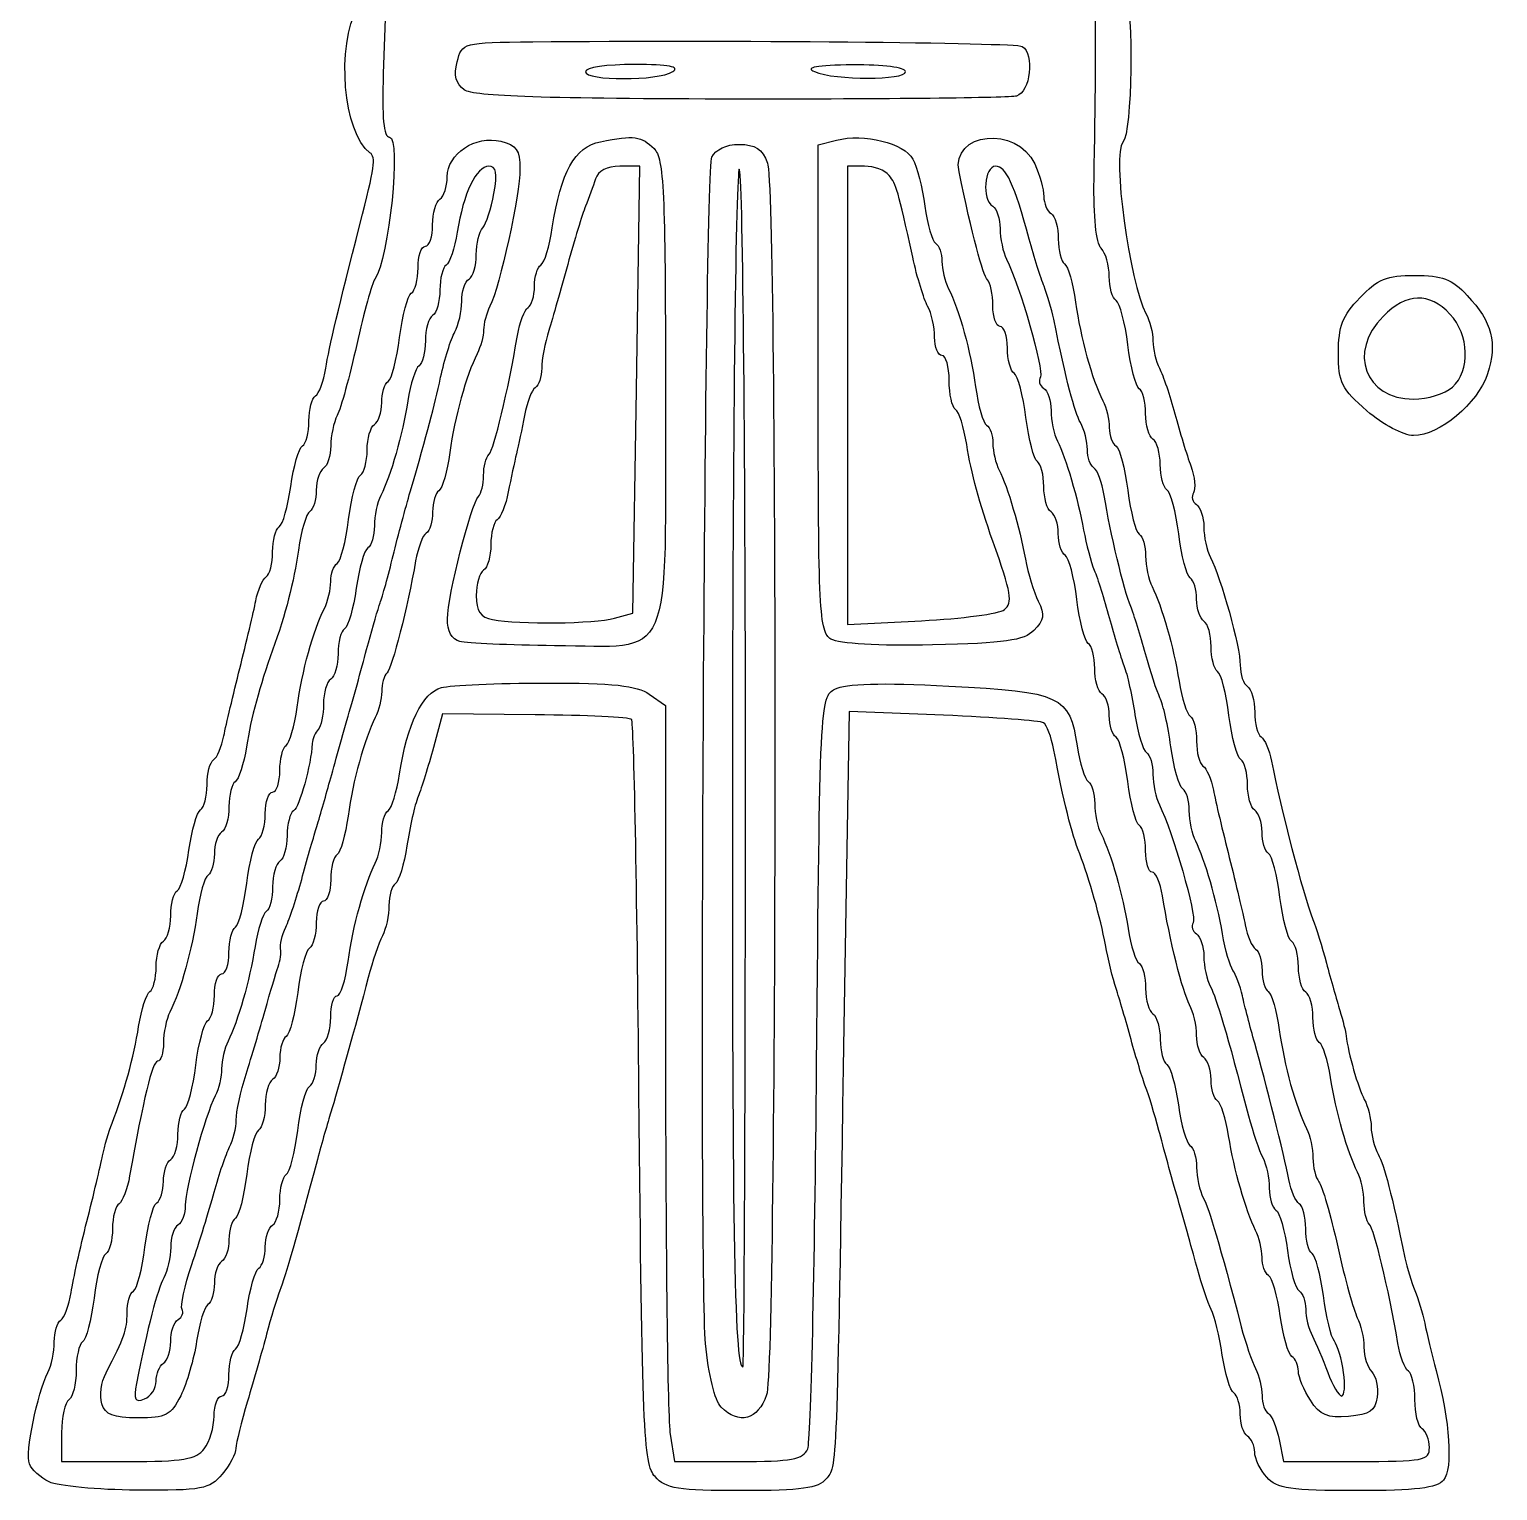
# Model space of a CAD drawing. Extents: x 177 to 584, y 158 to 1022.
# Drawn here: x 360.44 to 388.37, y 794.37 to 822.16 of the extents above; entities that cross this region are included whole.
import ezdxf

# ---------------------------------------------------------------- set-up
doc = ezdxf.new("R2010")
doc.units = 0
doc.layers.add('Top', color=7, linetype='CONTINUOUS')

msp = doc.modelspace()

# ---------------------------------------------------------------- linework, layer by layer
at = {"layer": 'Top', "color": 7}
for points in [[(368.596639, 822.606701), (367.212849, 822.531601), (367.172849, 821.320781)], [(375.445939, 815.340041), (375.445939, 819.966251), (375.792799, 820.053251)], [(371.571299, 810.96215), (371.917249, 811.05825), (371.986449, 815.307421), (372.055649, 819.556581), (371.670759, 819.556481)], [(376.328459, 819.556381), (375.999459, 819.556381), (375.999459, 815.199071), (375.999459, 810.84175), (377.40893, 810.91365)], [(372.232409, 809.51604), (372.539959, 809.30062), (372.541959, 802.63164)], [(370.062189, 809.12555), (368.299839, 809.14245), (368.126119, 808.50288)], [(377.82541, 809.11695), (376.033249, 809.19075), (375.934949, 803.19939)], [(361.054929, 795.47017), (361.054929, 794.92482), (362.319689, 794.92482)], [(372.629259, 795.44373), (372.715059, 794.92481), (373.927569, 794.92481)], [(384.21224, 795.34286), (384.29584, 794.92484), (385.6831, 794.92484)], [(363.768279, 795.16699), (363.767779, 795.16694)], [(360.820039, 794.53655), (360.820339, 794.53654)]]:
    msp.add_lwpolyline(points, dxfattribs=at)
for points in [[(372.678339, 821.355321)], [(377.1065, 821.355321)], [(368.713919, 821.007361)], [(387.5087, 815.357291)], [(385.88208, 814.904841)], [(378.98628, 811.12487)], [(371.571319, 810.9621)], [(368.630719, 810.51866)], [(375.688119, 810.56519)], [(374.062159, 808.14821)], [(385.43712, 796.61992)], [(362.853359, 796.45359)], [(361.818299, 796.02315)], [(373.599659, 795.9605)], [(384.80716, 796.089)]]:
    msp.add_lwpolyline(points, close=True, dxfattribs=at)
for points in [[(381.28743, 822.833771), (381.45316, 822.573141), (381.41515, 820.184561), (381.24253, 820.011941)], [(366.919929, 819.813271), (366.411199, 820.182451), (366.272209, 821.851221), (366.689609, 822.578501)], [(380.69235, 819.303651), (380.71965, 820.764701), (380.72945, 822.046891), (380.71565, 822.358641)], [(368.578369, 821.541361), (368.669969, 821.906321), (368.679849, 821.908931), (370.017159, 821.922671)], [(370.017159, 821.922671), (373.693719, 821.960471), (379.20779, 821.909371), (379.32573, 821.836471)], [(379.32573, 821.836471), (379.5633, 821.689641), (379.47965, 820.964531), (379.21679, 820.892171)], [(367.172849, 821.320781), (367.145449, 820.490731), (367.181849, 820.109951), (367.288929, 820.109951)], [(368.713919, 821.007321), (368.552239, 821.125541), (368.512899, 821.280521), (368.578369, 821.541361)], [(371.951849, 821.491581), (371.419979, 821.492581), (371.017779, 821.434081), (371.017779, 821.355321)], [(371.017779, 821.355321), (371.017779, 821.178011), (372.403979, 821.178011), (372.678339, 821.355321)], [(372.678339, 821.355321), (372.823709, 821.449221), (372.606039, 821.490101), (371.951849, 821.491581)], [(376.103239, 821.483971), (375.414279, 821.476971), (375.186689, 821.436971), (375.376749, 821.355321)], [(375.376749, 821.355321), (375.765689, 821.188191), (377.1065, 821.188191), (377.1065, 821.355321)], [(377.1065, 821.355321), (377.1065, 821.435721), (376.686309, 821.489631), (376.103239, 821.483971)], [(373.958159, 820.833171), (370.276899, 820.839171), (368.881079, 820.885171), (368.713919, 821.007361)], [(379.21679, 820.892171), (379.0836, 820.855471), (376.717219, 820.828971), (373.958159, 820.833171)], [(378.12354, 819.448671), (377.96507, 820.207541), (379.22379, 820.341571), (379.56274, 819.601911)], [(367.288929, 820.109951), (367.521449, 820.109951), (367.283929, 817.800441), (367.011929, 817.411541)], [(368.388589, 819.353791), (368.388589, 819.794061), (368.930009, 820.152941), (369.411789, 820.032021)], [(369.411789, 820.032021), (369.704239, 819.958621), (369.772609, 819.859351), (369.773549, 819.506791)], [(370.388369, 818.383751), (370.548939, 819.454541), (370.811489, 819.923351), (371.305969, 820.022241)], [(371.305969, 820.022241), (371.947349, 820.150521), (372.081559, 820.133381), (372.322499, 819.892451)], [(373.422159, 819.729361), (373.493459, 819.878141), (373.693919, 819.971521), (373.941989, 819.971521)], [(373.941989, 819.971521), (374.248069, 819.971521), (374.378399, 819.885621), (374.480699, 819.616561)], [(375.792799, 820.053251), (376.314509, 820.184201), (377.08479, 819.993851), (377.24508, 819.694341)], [(381.24253, 820.011941), (381.03143, 819.800831), (381.36232, 817.332391), (381.67897, 816.756081)], [(366.729379, 818.449341), (367.011779, 819.546911), (367.037109, 819.728221), (366.919929, 819.813271)], [(372.322499, 819.892451), (372.510959, 819.703991), (372.539949, 819.095121), (372.539949, 815.325911)], [(373.302629, 797.17132), (373.172059, 798.60408), (373.282429, 819.437871), (373.422159, 819.729361)], [(377.24508, 819.694341), (377.32318, 819.548461), (377.42601, 819.144681), (377.47365, 818.797041)], [(369.178129, 819.556381), (368.943439, 819.556381), (368.696739, 819.040561), (368.578859, 818.303391)], [(369.277529, 819.037461), (369.347629, 819.431691), (369.323729, 819.556381), (369.178129, 819.556381)], [(369.773549, 819.506791), (369.774549, 819.024341), (369.390669, 817.269801), (369.201559, 816.894451)], [(371.670759, 819.556481), (371.425999, 819.556411), (371.257699, 819.468181), (371.208479, 819.314211)], [(373.944409, 819.499961), (373.879709, 819.459961), (373.821069, 814.676971), (373.814189, 808.87114)], [(374.062139, 808.14821), (374.062139, 814.431691), (374.009139, 819.539971), (373.944409, 819.499961)], [(374.480699, 819.616561), (374.678419, 819.096521), (374.662249, 796.76029), (374.463699, 796.19084)], [(376.794219, 819.383411), (376.719019, 819.478511), (376.509419, 819.556381), (376.328459, 819.556381)], [(377.24219, 817.826631), (376.959039, 819.113391), (376.931199, 819.210151), (376.794219, 819.383411)], [(378.66543, 817.397801), (378.57603, 817.487201), (378.37148, 818.261421), (378.12354, 819.448671)], [(378.81946, 819.556381), (378.59951, 819.556381), (378.55608, 818.925681), (378.76706, 818.795291)], [(379.45868, 818.172581), (379.17089, 819.225491), (379.01804, 819.556381), (378.81946, 819.556381)], [(379.56274, 819.601911), (379.65784, 819.394311), (379.73571, 819.115991), (379.73571, 818.983441)], [(368.250209, 818.933671), (368.326309, 818.980671), (368.388589, 819.169761), (368.388589, 819.353791)], [(371.208479, 819.314211), (371.165879, 819.181021), (371.080689, 818.947501), (371.019089, 818.795281)], [(380.82622, 817.995961), (380.73232, 818.089861), (380.67933, 818.607261), (380.69235, 819.303651)], [(368.111829, 818.441181), (368.111829, 818.665011), (368.174129, 818.886631), (368.250209, 818.933671)], [(369.063689, 818.387071), (369.130589, 818.459371), (369.226799, 818.752051), (369.277529, 819.037461)], [(379.73571, 818.983441), (379.73571, 818.850891), (379.79801, 818.703951), (379.87409, 818.656911)], [(371.019089, 818.795281), (370.957489, 818.643071), (370.805439, 818.144901), (370.681179, 817.688241)], [(377.47365, 818.797041), (377.52135, 818.449411), (377.61386, 818.131871), (377.67934, 818.091401)], [(378.76706, 818.795291), (378.84316, 818.748291), (378.90544, 818.556921), (378.90544, 818.370111)], [(379.87409, 818.656911), (379.95019, 818.609911), (380.01247, 818.391931), (380.01247, 818.172581)], [(366.078759, 815.715061), (366.143759, 816.115281), (366.326999, 816.885451), (366.729379, 818.449341)], [(367.973449, 818.034201), (368.049549, 818.034201), (368.111829, 818.217341), (368.111829, 818.441181)], [(368.578859, 818.303391), (368.530259, 817.999751), (368.436489, 817.717881), (368.370379, 817.677021)], [(368.942089, 817.876311), (368.942089, 818.084931), (368.996789, 818.314771), (369.063689, 818.387071)], [(370.171529, 817.678391), (370.238829, 817.719991), (370.336429, 818.037411), (370.388369, 818.383751)], [(378.90544, 818.370111), (378.90544, 818.183301), (378.96054, 817.922321), (379.02788, 817.790161)], [(367.835069, 817.627231), (367.835069, 817.851071), (367.897369, 818.034201), (367.973449, 818.034201)], [(377.67934, 818.091401), (377.74484, 818.050901), (377.79839, 817.896111), (377.79839, 817.747351)], [(379.74106, 817.273111), (379.67936, 817.425331), (379.55229, 817.830091), (379.45868, 818.172581)], [(380.01247, 818.172581), (380.01247, 817.953241), (380.06607, 817.740671), (380.13153, 817.700201)], [(380.98164, 817.461251), (380.98164, 817.669861), (380.91174, 817.910481), (380.82622, 817.995961)], [(368.803709, 817.411491), (368.879809, 817.458491), (368.942089, 817.667701), (368.942089, 817.876311)], [(370.681179, 817.688241), (370.556919, 817.231591), (370.395009, 816.666731), (370.321389, 816.433001)], [(377.52723, 816.894451), (377.45423, 817.026611), (377.32593, 817.446091), (377.24219, 817.826631)], [(377.79839, 817.747351), (377.79839, 817.598591), (377.85299, 817.368751), (377.91979, 817.236591)], [(379.02788, 817.790161), (379.27967, 817.295991), (379.74589, 815.671781), (379.67082, 815.550301)], [(380.13153, 817.700201), (380.19703, 817.659701), (380.29095, 817.332061), (380.3403, 816.972031)], [(367.011929, 817.411541), (366.958629, 817.335441), (366.803769, 816.775001), (366.667839, 816.166131)], [(367.706379, 817.140721), (367.777179, 817.184521), (367.835069, 817.403401), (367.835069, 817.627231)], [(368.370379, 817.677021), (368.304279, 817.636121), (368.250169, 817.423271), (368.250169, 817.203921)], [(368.665329, 816.986311), (368.665329, 817.173121), (368.727629, 817.364461), (368.803709, 817.411491)], [(370.049109, 817.273111), (370.049109, 817.454401), (370.104209, 817.636781), (370.171529, 817.678391)], [(381.11034, 817.002411), (381.03954, 817.046111), (380.98164, 817.252631), (380.98164, 817.461251)], [(385.74653, 817.056471), (386.08537, 817.410141), (386.25943, 817.480691), (386.79309, 817.480691)], [(386.79309, 817.480691), (387.31277, 817.480691), (387.50024, 817.409091), (387.7895, 817.100151)], [(367.482639, 816.300451), (367.534939, 816.718851), (367.635599, 817.096971), (367.706379, 817.140721)], [(368.250169, 817.203921), (368.250169, 816.984581), (368.187869, 816.766631), (368.111789, 816.719601)], [(369.926019, 816.867421), (369.993719, 816.909321), (370.049109, 817.091831), (370.049109, 817.273111)], [(377.91979, 817.236591), (378.12969, 816.821101), (378.34615, 816.039131), (378.43923, 815.360071)], [(378.76705, 816.904101), (378.76705, 817.119741), (378.72135, 817.341911), (378.66543, 817.397801)], [(379.92458, 816.650411), (379.88538, 816.840681), (379.80276, 817.120901), (379.74106, 817.273111)], [(387.46088, 816.745281), (387.06614, 817.165461), (386.63903, 817.150501), (386.18927, 816.700781)], [(368.532549, 816.406361), (368.605549, 816.538521), (368.665329, 816.799501), (368.665329, 816.986311)], [(369.201559, 816.894451), (369.134959, 816.762291), (369.080489, 816.559061), (369.080489, 816.442841)], [(369.725919, 816.340331), (369.768319, 816.588391), (369.858319, 816.825581), (369.926019, 816.867421)], [(377.66001, 816.306331), (377.66001, 816.497641), (377.60021, 816.762291), (377.52723, 816.894451)], [(378.90543, 816.512031), (378.82933, 816.512031), (378.76705, 816.688461), (378.76705, 816.904101)], [(380.3403, 816.972031), (380.4334, 816.292981), (380.64983, 815.511001), (380.85974, 815.095511)], [(381.33408, 816.162141), (381.28178, 816.580541), (381.18112, 816.958661), (381.11034, 817.002411)], [(385.3401, 816.002791), (385.3401, 816.510641), (385.4186, 816.714201), (385.74653, 817.056471)], [(387.7895, 817.100151), (388.26421, 816.593131), (388.36809, 816.191941), (388.17566, 815.608871)], [(368.111789, 816.719601), (368.035689, 816.672601), (367.973409, 816.454611), (367.973409, 816.235271)], [(380.4332, 814.680371), (380.31647, 814.891601), (380.17131, 815.453881), (379.92458, 816.650411)], [(381.67897, 816.756081), (381.75157, 816.623921), (381.811, 816.389561), (381.811, 816.235281)], [(386.18927, 816.700781), (385.51344, 816.024951), (385.84405, 815.128281), (386.76906, 815.128281)], [(387.50868, 815.357251), (387.85343, 815.669251), (387.82989, 816.352471), (387.46088, 816.745281)], [(367.265379, 815.464181), (367.332579, 815.505681), (367.430359, 815.882041), (367.482639, 816.300451)], [(368.264519, 815.543371), (368.338919, 815.885861), (368.459509, 816.274211), (368.532549, 816.406361)], [(369.080489, 816.442841), (369.080489, 816.326611), (369.025889, 816.123381), (368.959099, 815.991221)], [(369.184239, 814.078421), (369.280339, 814.174121), (369.544119, 815.275571), (369.725919, 816.340331)], [(370.321389, 816.433001), (370.247789, 816.199271), (370.187519, 815.876021), (370.187519, 815.714671)], [(377.79839, 815.958511), (377.72229, 815.958511), (377.66001, 816.115031), (377.66001, 816.306331)], [(379.04381, 816.105051), (379.04381, 816.328891), (378.98151, 816.512031), (378.90543, 816.512031)], [(366.667839, 816.166131), (366.531899, 815.557251), (366.365399, 814.950961), (366.297829, 814.818801)], [(367.973409, 816.235271), (367.973409, 816.015921), (367.919309, 815.803031), (367.853209, 815.762171)], [(379.17251, 815.618541), (379.10171, 815.662241), (379.04381, 815.881221), (379.04381, 816.105051)], [(381.55133, 815.325871), (381.48413, 815.367371), (381.38636, 815.743731), (381.33408, 816.162141)], [(381.811, 816.235281), (381.811, 816.080991), (381.8672, 815.846631), (381.93589, 815.714471)], [(367.853209, 815.762171), (367.787109, 815.721271), (367.691239, 815.421851), (367.640189, 815.096701)], [(368.959099, 815.991221), (368.749189, 815.575731), (368.532739, 814.793761), (368.439659, 814.114701)], [(377.93677, 815.482341), (377.93677, 815.744231), (377.87447, 815.958511), (377.79839, 815.958511)], [(385.88208, 814.904841), (385.39979, 815.321751), (385.3401, 815.442671), (385.3401, 816.002791)], [(365.882439, 815.187971), (365.950139, 815.229771), (366.038479, 815.467001), (366.078759, 815.715061)], [(367.143179, 815.059041), (367.143179, 815.240331), (367.198179, 815.422641), (367.265379, 815.464181)], [(367.683989, 813.36388), (368.026669, 814.541021), (368.135849, 814.950901), (368.264519, 815.543371)], [(370.187519, 815.714671), (370.187519, 815.553321), (370.132419, 815.387261), (370.065099, 815.345651)], [(378.05698, 814.931891), (377.99088, 814.972791), (377.93677, 815.220451), (377.93677, 815.482341)], [(379.39625, 814.778271), (379.34395, 815.196671), (379.24329, 815.574801), (379.17251, 815.618541)], [(379.67082, 815.550301), (379.62792, 815.480901), (379.65612, 815.385001), (379.73352, 815.337191)], [(381.93589, 815.714471), (382.00459, 815.582321), (382.13635, 815.193971), (382.2287, 814.851481)], [(388.17566, 815.608871), (387.9889, 815.042961), (387.26088, 814.436341), (386.76848, 814.436341)], [(365.759349, 814.713091), (365.759349, 814.932431), (365.814749, 815.146131), (365.882439, 815.187971)], [(370.065099, 815.345651), (369.997799, 815.304051), (369.904969, 815.066841), (369.858899, 814.818561)], [(372.539949, 815.325911), (372.539949, 810.00488), (372.717399, 810.41578), (370.429659, 810.43936)], [(375.688099, 810.56524), (375.465259, 810.70197), (375.445939, 811.08298), (375.445939, 815.340041)], [(378.43923, 815.360071), (378.48853, 815.000051), (378.58252, 814.672371), (378.648, 814.631901)], [(379.73352, 815.337191), (379.81082, 815.289391), (379.87415, 815.097431), (379.87415, 814.910611)], [(381.67354, 814.851541), (381.67354, 815.070881), (381.61854, 815.284331), (381.55133, 815.325871)], [(386.76906, 815.128281), (387.03668, 815.128281), (387.36952, 815.231331), (387.5087, 815.357291)], [(367.004799, 814.643901), (367.080899, 814.690901), (367.143179, 814.877751), (367.143179, 815.059041)], [(367.640189, 815.096701), (367.538889, 814.451461), (367.316949, 813.674251), (367.126149, 813.29657)], [(378.27, 814.266421), (378.2189, 814.591571), (378.12309, 814.891031), (378.05698, 814.931891)], [(379.87415, 814.910611), (379.87415, 814.723801), (379.92875, 814.462821), (379.99555, 814.330671)], [(380.85974, 815.095511), (380.92654, 814.963351), (380.98113, 814.733511), (380.98113, 814.584751)], [(386.76848, 814.436341), (386.57604, 814.436341), (386.1849, 814.643081), (385.88208, 814.904841)], [(365.633929, 814.236771), (365.702929, 814.279371), (365.759349, 814.493741), (365.759349, 814.713091)], [(366.297829, 814.818801), (366.230229, 814.686641), (366.174989, 814.425671), (366.174989, 814.238851)], [(366.866419, 814.159571), (366.866419, 814.378911), (366.928719, 814.596861), (367.004799, 814.643901)], [(369.858899, 814.818561), (369.812799, 814.570271), (369.744299, 814.242591), (369.706629, 814.090371)], [(378.648, 814.631901), (378.7135, 814.591401), (378.76705, 814.436611), (378.76705, 814.287851)], [(379.61351, 813.942001), (379.54631, 813.983501), (379.44853, 814.359861), (379.39625, 814.778271)], [(380.56599, 814.169611), (380.56599, 814.318371), (380.50619, 814.548211), (380.4332, 814.680371)], [(381.81192, 814.367211), (381.73582, 814.414211), (381.67354, 814.632191), (381.67354, 814.851541)], [(382.2287, 814.851481), (382.3211, 814.508991), (382.45766, 814.061281), (382.53228, 813.856581)], [(380.98113, 814.584751), (380.98113, 814.435991), (381.03903, 814.278491), (381.10983, 814.234741)], [(381.9503, 813.882881), (381.9503, 814.102221), (381.888, 814.320171), (381.81192, 814.367211)], [(365.413399, 813.46767), (365.465699, 813.848041), (365.564949, 814.194141), (365.633929, 814.236771)], [(366.174989, 814.238851), (366.174989, 814.052041), (366.112689, 813.860711), (366.036609, 813.813671)], [(366.737719, 813.681221), (366.808519, 813.724921), (366.866419, 813.940231), (366.866419, 814.159571)], [(368.439659, 814.114701), (368.390259, 813.754681), (368.296369, 813.427), (368.230889, 813.38653)], [(369.080449, 813.675241), (369.080449, 813.840141), (369.127149, 814.021571), (369.184239, 814.078421)], [(369.706629, 814.090371), (369.668929, 813.938151), (369.598889, 813.610471), (369.550919, 813.36218)], [(378.76553, 812.42982), (378.51246, 813.14081), (378.35522, 813.723591), (378.27, 814.266421)], [(378.76705, 814.287851), (378.76705, 814.139091), (378.82165, 813.909251), (378.88845, 813.777101)], [(379.99555, 814.330671), (380.15578, 814.013491), (380.38338, 813.23964), (380.49356, 812.63739)], [(380.68908, 813.823071), (380.62138, 813.864871), (380.56599, 814.020851), (380.56599, 814.169611)], [(381.10983, 814.234741), (381.18063, 814.191041), (381.28129, 813.812871), (381.33357, 813.39447)], [(366.036609, 813.813671), (365.960509, 813.766671), (365.898229, 813.579821), (365.898229, 813.39853)], [(378.88845, 813.777101), (379.04868, 813.45992), (379.27628, 812.68607), (379.38646, 812.08382)], [(379.73571, 813.46767), (379.73571, 813.687011), (379.68071, 813.900461), (379.61351, 813.942001)], [(380.88512, 813.29598), (380.84502, 813.544041), (380.75678, 813.781231), (380.68908, 813.823071)], [(382.079, 813.40453), (382.0082, 813.44823), (381.9503, 813.663541), (381.9503, 813.882881)], [(382.53228, 813.856581), (382.60688, 813.651871), (382.62978, 813.42266), (382.58318, 813.34721)], [(366.513979, 812.84095), (366.566279, 813.25936), (366.666939, 813.637481), (366.737719, 813.681221)], [(368.983949, 813.2789), (369.037049, 813.332), (369.080449, 813.51034), (369.080449, 813.675241)], [(365.192859, 812.69857), (365.261859, 812.74117), (365.361079, 813.08729), (365.413399, 813.46767)], [(365.898229, 813.39853), (365.898229, 813.21724), (365.843129, 813.03487), (365.775809, 812.99326)], [(367.126149, 813.29657), (367.059349, 813.16441), (367.004759, 812.90344), (367.004759, 812.71662)], [(367.361939, 812.15306), (367.455939, 812.53361), (367.600899, 813.07848), (367.683989, 813.36388)], [(368.230889, 813.38653), (368.165389, 813.34603), (368.111829, 813.16463), (368.111829, 812.98334)], [(368.392199, 810.95238), (368.396199, 811.38409), (368.842379, 813.13733), (368.983949, 813.2789)], [(369.550919, 813.36218), (369.502919, 813.1139), (369.408619, 812.8767), (369.341289, 812.83509)], [(379.87409, 812.98334), (379.79799, 813.03034), (379.73571, 813.24833), (379.73571, 813.46767)], [(381.38857, 811.1844), (381.26192, 811.49043), (380.99834, 812.59592), (380.88512, 813.29598)], [(381.33357, 813.39447), (381.38587, 812.97606), (381.48361, 812.59975), (381.55082, 812.5582)], [(382.30274, 812.56426), (382.25044, 812.98267), (382.14978, 813.36079), (382.079, 813.40453)], [(382.58318, 813.34721), (382.53658, 813.27181), (382.56168, 813.17093), (382.63908, 813.12312)], [(365.775809, 812.99326), (365.708509, 812.95166), (365.611089, 812.62105), (365.559379, 812.2586)], [(368.111829, 812.98334), (368.111829, 812.80205), (368.056429, 812.61949), (367.988739, 812.57765)], [(380.01247, 812.5682), (380.01247, 812.74949), (379.95017, 812.9363), (379.87409, 812.98334)], [(382.63908, 813.12312), (382.71648, 813.07532), (382.77972, 812.88336), (382.77972, 812.69655)], [(365.067449, 812.22225), (365.067449, 812.44159), (365.123849, 812.65594), (365.192859, 812.69857)], [(366.296719, 812.00469), (366.363919, 812.04619), (366.461699, 812.42254), (366.513979, 812.84095)], [(367.004759, 812.71662), (367.004759, 812.52981), (366.948359, 812.34208), (366.879339, 812.29945)], [(369.341289, 812.83509), (369.273989, 812.79349), (369.218859, 812.57996), (369.218859, 812.36062)], [(382.77972, 812.69655), (382.77972, 812.50973), (382.83622, 812.24876), (382.90533, 812.1166)], [(367.988739, 812.57765), (367.921039, 812.53585), (367.830859, 812.29862), (367.788339, 812.05056)], [(378.98628, 811.12488), (379.15078, 811.26141), (379.12302, 811.4255), (378.76553, 812.42982)], [(380.14117, 812.15905), (380.07037, 812.20275), (380.01247, 812.38691), (380.01247, 812.5682)], [(380.49356, 812.63739), (380.54226, 812.37101), (380.63372, 812.02852), (380.69672, 811.8763)], [(381.55082, 812.5582), (381.61802, 812.5167), (381.67303, 812.32983), (381.67303, 812.14302)], [(382.51999, 811.728), (382.45279, 811.7695), (382.35501, 812.14586), (382.30274, 812.56426)], [(364.945019, 811.74778), (365.012319, 811.78938), (365.067449, 812.00291), (365.067449, 812.22225)], [(365.559379, 812.2586), (365.472279, 811.64819), (365.314149, 811.03536), (365.067949, 810.35417)], [(366.879339, 812.29945), (366.810339, 812.25685), (366.711119, 811.91073), (366.658809, 811.53035)], [(367.114189, 811.25359), (367.156389, 811.36776), (367.267899, 811.77252), (367.361939, 812.15306)], [(369.218859, 812.36062), (369.218859, 812.14128), (369.156559, 811.92333), (369.080479, 811.87629)], [(380.36491, 811.31877), (380.31261, 811.73718), (380.21195, 812.1153), (380.14117, 812.15905)], [(381.67303, 812.14302), (381.67303, 811.9562), (381.72763, 811.69523), (381.79442, 811.56307)], [(382.90533, 812.1166), (383.10967, 811.7257), (383.47162, 810.41738), (383.47162, 810.06965)], [(366.174519, 811.65869), (366.174519, 811.80745), (366.229519, 811.96314), (366.296719, 812.00469)], [(367.788339, 812.05056), (367.637019, 811.16775), (367.344849, 810.02534), (367.244799, 809.92529)], [(369.080479, 811.87629), (369.004379, 811.82929), (368.942099, 811.61196), (368.942099, 811.39342)], [(379.38646, 812.08382), (379.43516, 811.81744), (379.54522, 811.45754), (379.63096, 811.28405)], [(380.69672, 811.8763), (380.75972, 811.72408), (380.88712, 811.31932), (380.97983, 810.97683)], [(364.747219, 811.28988), (364.788719, 811.50011), (364.877689, 811.70617), (364.945019, 811.74778)], [(366.053119, 811.14793), (366.119919, 811.28009), (366.174519, 811.50993), (366.174519, 811.65869)], [(381.79442, 811.56307), (381.98523, 811.18539), (382.20717, 810.40818), (382.30847, 809.76294)], [(382.6422, 811.32285), (382.6422, 811.50414), (382.5872, 811.68646), (382.51999, 811.728)], [(364.444739, 810.00817), (364.569639, 810.50288), (364.705759, 811.07965), (364.747219, 811.28988)], [(366.658809, 811.53035), (366.606509, 811.14998), (366.507249, 810.80388), (366.438269, 810.76125)], [(368.942099, 811.39342), (368.942099, 811.09138), (369.016799, 810.98169), (369.253459, 810.9361)], [(379.63096, 811.28405), (379.75733, 811.02834), (379.74179, 810.92354), (379.54886, 810.73053)], [(380.58216, 810.48251), (380.51496, 810.52401), (380.41719, 810.90037), (380.36491, 811.31877)], [(382.78058, 810.90771), (382.70448, 810.95471), (382.6422, 811.14156), (382.6422, 811.32285)], [(365.533679, 809.27141), (365.626779, 809.95046), (365.843219, 810.73244), (366.053119, 811.14793)], [(366.890979, 810.4925), (366.971479, 810.79694), (367.071959, 811.13943), (367.114189, 811.25359)], [(377.40893, 810.91365), (378.18414, 810.95325), (378.89395, 811.04825), (378.98628, 811.12487)], [(381.67074, 810.28493), (381.57854, 810.62742), (381.45156, 811.03218), (381.38857, 811.1844)], [(366.438269, 810.76125), (366.369269, 810.71865), (366.312859, 810.50428), (366.312859, 810.28493)], [(368.630729, 810.5187), (368.474839, 810.5594), (368.389859, 810.71394), (368.392199, 810.95238)], [(369.253459, 810.9361), (369.748659, 810.8407), (371.192669, 810.8569), (371.571319, 810.9621)], [(379.54886, 810.73053), (379.35455, 810.53616), (379.00055, 810.48549), (377.62057, 810.45453)], [(380.97983, 810.97683), (381.07253, 810.63434), (381.19915, 810.22213), (381.26118, 810.0608)], [(382.91896, 810.42338), (382.91896, 810.64273), (382.85666, 810.86067), (382.78058, 810.90771)], [(366.527009, 809.17789), (366.646659, 809.59649), (366.810449, 810.18807), (366.890979, 810.4925)], [(370.429659, 810.43936), (369.573429, 810.44836), (368.763909, 810.48386), (368.630719, 810.51866)], [(377.62057, 810.45453), (376.590669, 810.43143), (375.835669, 810.47463), (375.688119, 810.56519)], [(380.70437, 810.00817), (380.70437, 810.22752), (380.64937, 810.44097), (380.58216, 810.48251)], [(383.04117, 809.94905), (382.97397, 809.99055), (382.91896, 810.20404), (382.91896, 810.42338)], [(365.067949, 810.35417), (364.820619, 809.66989), (364.656719, 809.06428), (364.570889, 808.51757)], [(366.312859, 810.28493), (366.312859, 810.06559), (366.250559, 809.84764), (366.174479, 809.8006)], [(381.94629, 809.44913), (381.88699, 809.56633), (381.76295, 809.94244), (381.67074, 810.28493)], [(364.142259, 808.72647), (364.183759, 808.9367), (364.319839, 809.51347), (364.444739, 810.00817)], [(367.244799, 809.92529), (367.188899, 809.86939), (367.143179, 809.70866), (367.143179, 809.56809)], [(380.84275, 809.52384), (380.76665, 809.57084), (380.70437, 809.78883), (380.70437, 810.00817)], [(381.26118, 810.0608), (381.32318, 809.89947), (381.41732, 809.47838), (381.4703, 809.12504)], [(383.25842, 809.11278), (383.20612, 809.53119), (383.10838, 809.90751), (383.04117, 809.94905)], [(383.47162, 810.06965), (383.47162, 809.89261), (383.53392, 809.70927), (383.61, 809.66223)], [(366.174479, 809.8006), (366.098379, 809.7536), (366.036099, 809.54232), (366.036099, 809.33117)], [(367.482399, 808.00526), (367.622599, 808.94018), (367.917319, 809.5458), (368.279289, 809.64276)], [(368.279289, 809.64276), (368.453559, 809.68946), (369.345099, 809.72846), (370.260499, 809.72956)], [(370.260499, 809.72956), (371.545239, 809.73056), (371.995009, 809.68236), (372.232409, 809.51604)], [(375.415139, 802.43519), (375.476139, 809.37613), (375.480339, 809.46311), (375.764419, 809.61513)], [(375.764419, 809.61513), (375.961819, 809.72078), (376.640019, 809.73851), (377.92811, 809.67173)], [(377.92811, 809.67173), (380.06703, 809.56079), (380.22649, 809.48669), (380.36881, 808.53762)], [(382.30847, 809.76294), (382.35947, 809.43779), (382.45537, 809.13833), (382.52149, 809.09747)], [(383.61, 809.66223), (383.6861, 809.61523), (383.74838, 809.39725), (383.74838, 809.1779)], [(366.036099, 809.33117), (366.036099, 809.12002), (365.990199, 808.90135), (365.934079, 808.84524)], [(367.143179, 809.56809), (367.143179, 809.42753), (367.088579, 809.20439), (367.021779, 809.07223)], [(380.98113, 809.1087), (380.98113, 809.28999), (380.91883, 809.47681), (380.84275, 809.52384)], [(382.15334, 808.51522), (382.09884, 808.91167), (382.00564, 809.33193), (381.94629, 809.44913)], [(365.324909, 808.54324), (365.390409, 808.58374), (365.484339, 808.91138), (365.533679, 809.27141)], [(366.156739, 807.86329), (366.240739, 808.16772), (366.407359, 808.7593), (366.527009, 809.17789)], [(367.021779, 809.07223), (366.811879, 808.65674), (366.595419, 807.87477), (366.502339, 807.19571)], [(371.898069, 809.03525), (371.857669, 809.07565), (371.031489, 809.11625), (370.062189, 809.12555)], [(372.036309, 801.93256), (372.000709, 805.79864), (371.938509, 808.99485), (371.898069, 809.03525)], [(379.72971, 808.97383), (379.66801, 809.01193), (378.81111, 809.07635), (377.82541, 809.11695)], [(381.10983, 808.69955), (381.03903, 808.74335), (380.98113, 808.92742), (380.98113, 809.1087)], [(381.4703, 809.12504), (381.5233, 808.77169), (381.62173, 808.44855), (381.68906, 808.40694)], [(382.52149, 809.09747), (382.58759, 809.05657), (382.64169, 808.84372), (382.64169, 808.62437)], [(383.48216, 808.27251), (383.41136, 808.31621), (383.3107, 808.69438), (383.25842, 809.11278)], [(383.74838, 809.1779), (383.74838, 808.95856), (383.80348, 808.74505), (383.8708, 808.70344)], [(365.934079, 808.84524), (365.877979, 808.78914), (365.828169, 808.66978), (365.823409, 808.58001)], [(373.814189, 808.87114), (373.803089, 799.46642), (373.847889, 796.72371), (374.012659, 796.72371)], [(379.928, 808.4531), (379.8806, 808.70139), (379.79138, 808.93572), (379.72971, 808.97383)], [(363.944449, 808.26856), (364.011749, 808.31016), (364.100799, 808.51623), (364.142259, 808.72647)], [(364.570889, 808.51757), (364.519889, 808.19242), (364.423979, 807.89296), (364.357869, 807.8521)], [(365.205859, 808.06269), (365.205859, 808.28652), (365.259459, 808.50277), (365.324909, 808.54324)], [(365.823409, 808.58001), (365.801809, 808.17289), (365.577829, 807.36863), (365.466889, 807.30007)], [(368.126119, 808.50288), (368.030619, 808.15111), (367.899829, 807.7313), (367.835569, 807.56997)], [(380.36881, 808.53762), (380.41901, 808.20296), (380.51514, 807.8951), (380.58247, 807.85349)], [(381.33357, 807.85928), (381.28127, 808.27768), (381.18061, 808.6558), (381.10983, 808.69955)], [(382.37789, 807.71689), (382.30889, 807.75949), (382.20787, 808.11877), (382.15334, 808.51522)], [(382.64169, 808.62437), (382.64169, 808.40503), (382.69679, 808.19152), (382.76411, 808.14991)], [(383.8708, 808.70344), (383.9381, 808.66184), (384.02646, 808.45576), (384.06707, 808.24553)], [(363.822029, 807.7941), (363.822029, 808.01344), (363.877129, 808.22695), (363.944449, 808.26856)], [(380.41885, 806.4795), (380.2619, 806.88008), (380.11718, 807.46196), (379.928, 808.4531)], [(381.68906, 808.40694), (381.75636, 808.36534), (381.81147, 808.17843), (381.81147, 807.99162)], [(383.61086, 807.79417), (383.61086, 808.01351), (383.55296, 808.22876), (383.48216, 808.27251)], [(384.06707, 808.24553), (384.24472, 807.32591), (384.65938, 805.74193), (384.85542, 805.23408)], [(365.067479, 807.65572), (365.143579, 807.65572), (365.205859, 807.83885), (365.205859, 808.06269)], [(367.265559, 807.2999), (367.332859, 807.3415), (367.430459, 807.65892), (367.482399, 808.00526)], [(374.012659, 796.72371), (374.039859, 796.72371), (374.062159, 801.86474), (374.062159, 808.14821)], [(381.81147, 807.99162), (381.81147, 807.80481), (381.86657, 807.54383), (381.9339, 807.41167)], [(382.76411, 808.14991), (382.83141, 808.10831), (382.92046, 807.90224), (382.96192, 807.692)], [(363.696609, 807.31778), (363.765609, 807.36038), (363.822029, 807.57475), (363.822029, 807.7941)], [(364.357869, 807.8521), (364.291769, 807.8112), (364.237669, 807.59835), (364.237669, 807.37901)], [(364.929099, 807.24874), (364.929099, 807.47258), (364.991399, 807.65572), (365.067479, 807.65572)], [(365.897739, 806.96382), (365.956139, 807.15409), (366.072739, 807.55885), (366.156739, 807.86329)], [(380.58247, 807.85349), (380.64977, 807.81189), (380.70488, 807.62498), (380.70488, 807.43817)], [(381.55082, 807.02301), (381.48362, 807.06451), (381.38585, 807.44087), (381.33357, 807.85928)], [(382.50331, 807.29972), (382.50331, 807.48654), (382.44691, 807.67426), (382.37789, 807.71689)], [(382.96192, 807.692), (383.00342, 807.48177), (383.1395, 806.90501), (383.2644, 806.4103)], [(383.74924, 807.30984), (383.67314, 807.35684), (383.61086, 807.57482), (383.61086, 807.79417)], [(364.237669, 807.37901), (364.237669, 807.15966), (364.175369, 806.94171), (364.099289, 806.89468)], [(367.835569, 807.56997), (367.771269, 807.40865), (367.675379, 806.98755), (367.622389, 806.63421)], [(380.70488, 807.43817), (380.70488, 807.25136), (380.75948, 806.99038), (380.82627, 806.85822)], [(381.9339, 807.41167), (382.1857, 806.9175), (382.65192, 805.29329), (382.57684, 805.17181)], [(363.476079, 806.54868), (363.528379, 806.92905), (363.627629, 807.27515), (363.696609, 807.31778)], [(364.800399, 806.76223), (364.871199, 806.80603), (364.929099, 807.02491), (364.929099, 807.24874)], [(365.466889, 807.30007), (365.399389, 807.25837), (365.344199, 807.04478), (365.344199, 806.82544)], [(366.502339, 807.19571), (366.453039, 806.83569), (366.359049, 806.50801), (366.293569, 806.46754)], [(367.143149, 806.88458), (367.143149, 807.0714), (367.198249, 807.25829), (367.265559, 807.2999)], [(382.6247, 806.71977), (382.5579, 806.85193), (382.50331, 807.11291), (382.50331, 807.29972)], [(383.88762, 806.8947), (383.88762, 807.07599), (383.82532, 807.2628), (383.74924, 807.30984)], [(364.099289, 806.89468), (364.023189, 806.84768), (363.960909, 806.66083), (363.960909, 806.47954)], [(365.344199, 806.82544), (365.344199, 806.60609), (365.281899, 806.38815), (365.205819, 806.34111)], [(365.621249, 805.99516), (365.714849, 806.33765), (365.839279, 806.77354), (365.897739, 806.96382)], [(367.021749, 806.30463), (367.088549, 806.43679), (367.143149, 806.69777), (367.143149, 806.88458)], [(380.82627, 806.85822), (381.01708, 806.48055), (381.23902, 805.70334), (381.34032, 805.0581)], [(381.67303, 806.54051), (381.67303, 806.76435), (381.61803, 806.98147), (381.55082, 807.02301)], [(384.00983, 806.48955), (383.94263, 806.53105), (383.88762, 806.71341), (383.88762, 806.8947)], [(363.255549, 805.77958), (363.324549, 805.82218), (363.423759, 806.1683), (363.476079, 806.54868)], [(364.576659, 805.92196), (364.628959, 806.34036), (364.729619, 806.71849), (364.800399, 806.76223)], [(367.622389, 806.63421), (367.569389, 806.28086), (367.470959, 805.95772), (367.403639, 805.91611)], [(381.79627, 806.13354), (381.72847, 806.13354), (381.67303, 806.31668), (381.67303, 806.54051)], [(383.1357, 804.95731), (383.02551, 805.59539), (382.80026, 806.37227), (382.6247, 806.71977)], [(363.960909, 806.47954), (363.960909, 806.29825), (363.907309, 806.11681), (363.841859, 806.07634)], [(365.205819, 806.34111), (365.129719, 806.29411), (365.067439, 806.07612), (365.067439, 805.85678)], [(366.293569, 806.46754), (366.228069, 806.42704), (366.174519, 806.21083), (366.174519, 805.98699)], [(366.502829, 804.43189), (366.595429, 805.10759), (366.812199, 805.88985), (367.021749, 806.30463)], [(380.90889, 804.74975), (380.81499, 805.25936), (380.60124, 806.01401), (380.41885, 806.4795)], [(383.2644, 806.4103), (383.3893, 805.91559), (383.52542, 805.33882), (383.56688, 805.12859)], [(384.22708, 805.65329), (384.17478, 806.07169), (384.07704, 806.44801), (384.00983, 806.48955)], [(363.841859, 806.07634), (363.776359, 806.03584), (363.682429, 805.7082), (363.633079, 805.34818)], [(365.319469, 805.08802), (365.391869, 805.24445), (365.527639, 805.65267), (365.621249, 805.99516)], [(366.174519, 805.98699), (366.174519, 805.76316), (366.112219, 805.58002), (366.036139, 805.58002)], [(381.99231, 805.6838), (381.95231, 805.93116), (381.86405, 806.13354), (381.79627, 806.13354)], [(363.130129, 805.30326), (363.130129, 805.5226), (363.186529, 805.73694), (363.255549, 805.77958)], [(364.359409, 805.08569), (364.426609, 805.12719), (364.524379, 805.50355), (364.576659, 805.92196)], [(365.067439, 805.85678), (365.067439, 805.63743), (365.013339, 805.42454), (364.947229, 805.38368)], [(367.403639, 805.91611), (367.336339, 805.87451), (367.281229, 805.68761), (367.281229, 805.50079)], [(382.5089, 803.60998), (382.37559, 803.85121), (382.12816, 804.84451), (381.99231, 805.6838)], [(366.036139, 805.58002), (365.960039, 805.58002), (365.897759, 805.39688), (365.897759, 805.17305)], [(367.281229, 805.50079), (367.281229, 805.31398), (367.225029, 805.053), (367.156329, 804.92085)], [(384.45082, 804.81301), (384.38002, 804.85671), (384.27936, 805.23488), (384.22708, 805.65329)], [(362.991749, 804.81893), (363.067849, 804.86593), (363.130129, 805.08392), (363.130129, 805.30326)], [(363.633079, 805.34818), (363.539979, 804.66912), (363.323549, 803.88714), (363.113639, 803.47165)], [(364.947229, 805.38368), (364.881129, 805.34278), (364.785259, 805.04336), (364.734219, 804.71821)], [(365.897759, 805.17305), (365.897759, 804.94921), (365.839859, 804.73028), (365.769059, 804.68653)], [(382.57684, 805.17181), (382.53394, 805.10241), (382.56214, 805.00651), (382.63944, 804.9587)], [(383.56688, 805.12859), (383.60838, 804.91836), (383.69735, 804.7123), (383.76468, 804.67069)], [(384.85542, 805.23408), (384.91422, 805.08186), (385.02944, 804.70824), (385.11156, 804.4038)], [(364.237199, 804.60319), (364.237199, 804.82703), (364.292199, 805.04415), (364.359409, 805.08569)], [(365.218829, 804.67288), (365.201829, 804.74478), (365.247129, 804.93158), (365.319469, 805.08802)], [(367.156329, 804.92085), (367.087629, 804.78869), (366.966069, 804.43148), (366.886169, 804.12704)], [(381.34032, 805.0581), (381.39132, 804.73295), (381.48723, 804.43349), (381.55334, 804.39263)], [(382.63944, 804.9587), (382.71684, 804.9109), (382.78008, 804.71894), (382.78008, 804.53213)], [(383.33306, 804.26541), (383.27706, 804.34151), (383.18828, 804.65287), (383.1357, 804.95731)], [(362.853369, 804.3346), (362.853369, 804.55394), (362.915669, 804.77189), (362.991749, 804.81893)], [(364.098819, 804.19622), (364.174919, 804.19622), (364.237199, 804.37936), (364.237199, 804.60319)], [(364.734219, 804.71821), (364.632909, 804.07297), (364.410969, 803.29576), (364.220169, 802.91808)], [(365.174929, 804.3346), (365.216129, 804.44876), (365.235829, 804.60099), (365.218829, 804.67288)], [(365.769059, 804.68653), (365.698259, 804.64283), (365.597599, 804.26467), (365.545319, 803.84626)], [(381.11176, 803.91947), (381.04926, 804.10974), (380.95795, 804.48337), (380.90889, 804.74975)], [(383.76468, 804.67069), (383.83198, 804.62909), (383.88711, 804.4467), (383.88711, 804.26541)], [(384.57952, 804.33467), (384.57952, 804.55401), (384.52162, 804.76927), (384.45082, 804.81301)], [(362.733169, 803.8615), (362.799269, 803.9024), (362.853369, 804.11526), (362.853369, 804.3346)], [(364.925439, 803.50432), (365.021539, 803.84681), (365.133769, 804.22044), (365.174929, 804.3346)], [(366.294059, 803.78108), (366.359859, 803.78108), (366.453769, 804.07394), (366.502829, 804.43189)], [(381.55334, 804.39263), (381.61944, 804.35173), (381.67354, 804.13887), (381.67354, 803.91953)], [(382.78008, 804.53213), (382.78008, 804.34531), (382.83718, 804.08434), (382.90696, 803.95218)], [(384.7179, 803.85034), (384.6418, 803.89734), (384.57952, 804.11533), (384.57952, 804.33467)], [(385.11156, 804.4038), (385.19366, 804.09936), (385.30848, 803.6946), (385.36666, 803.50433)], [(363.960439, 803.78925), (363.960439, 804.01308), (364.022739, 804.19622), (364.098819, 804.19622)], [(366.886169, 804.12704), (366.654049, 803.24263), (366.293419, 801.94255), (366.176039, 801.56701)], [(383.51296, 803.78108), (383.46996, 803.97135), (383.38903, 804.1893), (383.33306, 804.26541)], [(383.88711, 804.26541), (383.88711, 804.08412), (383.94071, 803.90268), (384.00616, 803.86221)], [(362.520149, 803.19603), (362.571149, 803.52118), (362.667049, 803.82064), (362.733169, 803.8615)], [(363.831739, 803.30274), (363.902539, 803.34644), (363.960439, 803.56541), (363.960439, 803.78925)], [(365.545319, 803.84626), (365.493019, 803.42786), (365.395279, 803.05154), (365.328059, 803.01)], [(366.174489, 803.37411), (366.174489, 803.59794), (366.228289, 803.78108), (366.294059, 803.78108)], [(381.39564, 802.95081), (381.30204, 803.2933), (381.17429, 803.7292), (381.11176, 803.91947)], [(381.67354, 803.91953), (381.67354, 803.70019), (381.73584, 803.48224), (381.81192, 803.4352)], [(382.90696, 803.95218), (383.02188, 803.73454), (383.21813, 803.06879), (383.63044, 801.49781)], [(383.74796, 802.88161), (383.66166, 803.18605), (383.55593, 803.59081), (383.51296, 803.78108)], [(384.00616, 803.86221), (384.07166, 803.82171), (384.16559, 803.49407), (384.21494, 803.13405)], [(384.85628, 803.36601), (384.85628, 803.58535), (384.79398, 803.8033), (384.7179, 803.85034)], [(363.113639, 803.47165), (363.046839, 803.3395), (362.992249, 803.07484), (362.992249, 802.88354)], [(364.563179, 802.28866), (364.666369, 802.61478), (364.829389, 803.16183), (364.925439, 803.50432)], [(382.64169, 803.03004), (382.64169, 803.21685), (382.58189, 803.47783), (382.5089, 803.60998)], [(385.36666, 803.50433), (385.42486, 803.31406), (385.47943, 803.09611), (385.48795, 803.02)], [(362.014339, 801.35943), (362.240299, 801.93432), (362.430469, 802.62482), (362.520149, 803.19603)], [(363.607999, 802.46246), (363.660299, 802.88087), (363.760959, 803.25899), (363.831739, 803.30274)], [(366.036109, 802.88161), (366.112209, 802.92861), (366.174489, 803.15027), (366.174489, 803.37411)], [(375.934949, 803.19939), (375.793439, 794.57886), (375.803849, 794.84369), (375.596719, 794.59412)], [(381.81192, 803.4352), (381.88802, 803.3882), (381.9503, 803.17021), (381.9503, 802.95087)], [(384.97648, 802.89292), (384.91038, 802.93372), (384.85628, 803.14667), (384.85628, 803.36601)], [(362.992249, 802.88354), (362.992249, 802.69223), (362.941849, 802.53571), (362.880209, 802.53571)], [(364.220169, 802.91808), (364.153369, 802.78593), (364.098779, 802.55157), (364.098779, 802.39728)], [(365.328059, 803.01), (365.260859, 802.9685), (365.205859, 802.78614), (365.205859, 802.60485)], [(381.67268, 802.05134), (381.61388, 802.20356), (381.48926, 802.60832), (381.39564, 802.95081)], [(381.9503, 802.95087), (381.9503, 802.73153), (382.0067, 802.51719), (382.07572, 802.47455)], [(382.78007, 802.60485), (382.70397, 802.65185), (382.64169, 802.84322), (382.64169, 803.03004)], [(384.21494, 803.13405), (384.30804, 802.45499), (384.52447, 801.67302), (384.73437, 801.25753)], [(385.1895, 802.22744), (385.1384, 802.55259), (385.04259, 802.85206), (384.97648, 802.89292)], [(385.48795, 803.02), (385.52465, 802.692), (385.71256, 802.0326), (385.83243, 801.81106)], [(365.205859, 802.60485), (365.205859, 802.42356), (365.143559, 802.23675), (365.067479, 802.18971)], [(365.897729, 802.46647), (365.897729, 802.64776), (365.960029, 802.83457), (366.036109, 802.88161)], [(372.541959, 802.63164), (372.542799, 798.9637), (372.582059, 795.72914), (372.629259, 795.44373)], [(382.91845, 802.18971), (382.91845, 802.371), (382.85615, 802.55781), (382.78007, 802.60485)], [(384.39715, 800.2853), (384.30445, 800.75565), (383.95915, 802.13638), (383.74796, 802.88161)], [(362.880209, 802.53571), (362.781509, 802.53571), (362.604429, 801.80895), (362.348999, 800.35495)], [(363.390749, 801.6262), (363.457949, 801.6677), (363.555719, 802.04406), (363.607999, 802.46246)], [(364.098779, 802.39728), (364.098779, 802.243), (364.043279, 802.00864), (363.975439, 801.87648)], [(365.769029, 802.05732), (365.839829, 802.10102), (365.897729, 802.28518), (365.897729, 802.46647)], [(375.246729, 795.16698), (375.305429, 795.30017), (375.381179, 798.57086), (375.415139, 802.43519)], [(382.07572, 802.47455), (382.14472, 802.43195), (382.24394, 802.08583), (382.29625, 801.70545)], [(364.375559, 801.42191), (364.375559, 801.5725), (364.459959, 801.96254), (364.563179, 802.28866)], [(365.067479, 802.18971), (364.991379, 802.14271), (364.929099, 801.92473), (364.929099, 801.70538)], [(365.545289, 801.21704), (365.597589, 801.63545), (365.698249, 802.01357), (365.769029, 802.05732)], [(381.92539, 801.22106), (381.84519, 801.5255), (381.73144, 801.89912), (381.67268, 802.05134)], [(383.03865, 801.78581), (382.97255, 801.82671), (382.91845, 802.00842), (382.91845, 802.18971)], [(385.70354, 800.42732), (385.51274, 800.80499), (385.2908, 801.58221), (385.1895, 802.22744)], [(363.975439, 801.87648), (363.784859, 801.50519), (363.406879, 800.12386), (363.406879, 799.79866)], [(372.341789, 794.63728), (372.121549, 794.88065), (372.095509, 795.50253), (372.036309, 801.93256)], [(383.25167, 801.12034), (383.20057, 801.44549), (383.10476, 801.74495), (383.03865, 801.78581)], [(385.83243, 801.81106), (385.90393, 801.6789), (385.96246, 801.44454), (385.96246, 801.29025)], [(363.268539, 801.15186), (363.268539, 801.37121), (363.323539, 801.58466), (363.390749, 801.6262)], [(364.929099, 801.70538), (364.929099, 801.48604), (364.871199, 801.27078), (364.800399, 801.22704)], [(366.176039, 801.56701), (366.116539, 801.37674), (366.001379, 800.97198), (365.920069, 800.66754)], [(382.29625, 801.70545), (382.34855, 801.32508), (382.4478, 800.97898), (382.51678, 800.93635)], [(383.63044, 801.49781), (383.71034, 801.19338), (383.83191, 800.83616), (383.90061, 800.70401)], [(361.833939, 800.73672), (361.873339, 800.927), (361.954509, 801.20722), (362.014339, 801.35943)], [(364.250669, 800.90782), (364.319369, 801.03998), (364.375559, 801.27132), (364.375559, 801.42191)], [(364.800399, 801.22704), (364.729599, 801.18334), (364.628939, 800.80517), (364.576659, 800.38676)], [(365.328029, 800.38078), (365.395229, 800.42228), (365.493009, 800.79864), (365.545289, 801.21704)], [(382.28883, 799.90645), (382.16917, 800.32505), (382.00563, 800.91663), (381.92539, 801.22106)], [(384.73437, 801.25753), (384.80117, 801.12537), (384.85577, 800.87317), (384.85577, 800.69709)], [(385.96246, 801.29025), (385.96246, 801.13597), (386.02226, 800.90161), (386.09524, 800.76945)], [(363.130159, 800.66753), (363.206259, 800.71453), (363.268539, 800.93252), (363.268539, 801.15186)], [(382.51678, 800.93635), (382.58578, 800.89375), (382.6422, 800.70599), (382.6422, 800.51918)], [(383.76572, 799.32021), (383.57491, 799.69789), (383.35297, 800.4751), (383.25167, 801.12034)], [(361.535509, 799.49131), (361.660249, 799.98601), (361.794549, 800.54645), (361.833939, 800.73672)], [(362.991779, 800.25239), (362.991779, 800.43368), (363.054079, 800.6205), (363.130159, 800.66753)], [(363.955869, 800.04482), (364.049369, 800.38731), (364.181969, 800.77566), (364.250669, 800.90782)], [(365.920069, 800.66754), (365.538889, 799.24035), (365.307189, 798.43047), (365.207459, 798.17671)], [(383.90061, 800.70401), (383.96931, 800.57185), (384.0255, 800.31087), (384.0255, 800.12406)], [(384.85577, 800.69709), (384.85577, 800.521), (384.90627, 800.31778), (384.96802, 800.24548)], [(386.09524, 800.76945), (386.21197, 800.55822), (386.35714, 799.99594), (386.60387, 798.79942)], [(364.576659, 800.38676), (364.524359, 799.96836), (364.426619, 799.59204), (364.359409, 799.5505)], [(365.205829, 799.90644), (365.205829, 800.12579), (365.260829, 800.33924), (365.328029, 800.38078)], [(382.6422, 800.51918), (382.6422, 800.33237), (382.6993, 800.07139), (382.76908, 799.93923)], [(385.82494, 799.86227), (385.82494, 800.04089), (385.77034, 800.29516), (385.70354, 800.42732)], [(362.348999, 800.35495), (362.305399, 800.10689), (362.214379, 799.8697), (362.146679, 799.82786)], [(362.863079, 799.84324), (362.933879, 799.88704), (362.991779, 800.07111), (362.991779, 800.25239)], [(384.0255, 800.12406), (384.0255, 799.93725), (384.0819, 799.74952), (384.15091, 799.70689)], [(384.59496, 799.82739), (384.52766, 799.86899), (384.43862, 800.07506), (384.39715, 800.2853)], [(384.96802, 800.24548), (385.02972, 800.17318), (385.19127, 799.61585), (385.32692, 799.00698)], [(362.146679, 799.82786), (362.078979, 799.78596), (362.023589, 799.57232), (362.023589, 799.35298)], [(362.639339, 799.00297), (362.691639, 799.42137), (362.792299, 799.79949), (362.863079, 799.84324)], [(363.532649, 798.67366), (363.671969, 799.08531), (363.862419, 799.70233), (363.955869, 800.04482)], [(365.067449, 799.42212), (365.143549, 799.46912), (365.205829, 799.6871), (365.205829, 799.90644)], [(382.65653, 798.59185), (382.57393, 798.89628), (382.40848, 799.48786), (382.28883, 799.90645)], [(382.76908, 799.93923), (382.884, 799.7216), (383.08025, 799.05584), (383.49256, 797.48487)], [(384.71739, 799.35293), (384.71739, 799.57227), (384.66229, 799.78578), (384.59496, 799.82739)], [(385.92872, 799.43415), (385.87162, 799.49095), (385.82494, 799.68365), (385.82494, 799.86227)], [(363.406879, 799.79866), (363.406879, 799.6386), (363.344579, 799.46915), (363.268499, 799.42212)], [(364.359409, 799.5505), (364.292209, 799.509), (364.237199, 799.32664), (364.237199, 799.14536)], [(384.15091, 799.70689), (384.21991, 799.66429), (384.31913, 799.31816), (384.37145, 798.93779)], [(361.235459, 798.14082), (361.275759, 798.38888), (361.410759, 798.9966), (361.535509, 799.49131)], [(362.023589, 799.35298), (362.023589, 799.13363), (361.965689, 798.91838), (361.894899, 798.87463)], [(363.268499, 799.42212), (363.192399, 799.37512), (363.130119, 799.18374), (363.130119, 798.99693)], [(364.929069, 799.00698), (364.929069, 799.18826), (364.991369, 799.37508), (365.067449, 799.42212)], [(383.88711, 798.80945), (383.88711, 798.95821), (383.83251, 799.18805), (383.76572, 799.32021)], [(384.83753, 798.87987), (384.77143, 798.92067), (384.71739, 799.13358), (384.71739, 799.35293)], [(386.4704, 797.17223), (386.2886, 798.237), (386.02483, 799.33844), (385.92872, 799.43415)], [(362.422089, 798.1667), (362.489289, 798.2082), (362.587069, 798.58456), (362.639339, 799.00297)], [(363.130119, 798.99693), (363.130119, 798.81012), (363.070419, 798.54914), (362.997329, 798.41698)], [(364.237199, 799.14536), (364.237199, 798.96407), (364.174899, 798.77725), (364.098819, 798.73022)], [(364.803649, 798.59985), (364.872649, 798.64245), (364.929069, 798.82569), (364.929069, 799.00698)], [(385.32692, 799.00698), (385.46258, 798.3981), (385.63002, 797.79181), (385.699, 797.65965)], [(361.894899, 798.87463), (361.824099, 798.83093), (361.723429, 798.45276), (361.671149, 798.03436)], [(364.098819, 798.73022), (364.022719, 798.68322), (363.960439, 798.49637), (363.960439, 798.31508)], [(384.01252, 798.46147), (383.94352, 798.50407), (383.88711, 798.66069), (383.88711, 798.80945)], [(384.37145, 798.93779), (384.42375, 798.55741), (384.523, 798.21132), (384.59198, 798.16868)], [(385.05399, 798.07948), (385.00099, 798.47885), (384.9036, 798.83903), (384.83753, 798.87987)], [(386.60387, 798.79942), (386.64307, 798.60914), (386.72809, 798.32892), (386.79274, 798.17671)], [(362.997329, 798.41698), (362.877649, 798.20041), (362.688559, 797.46508), (362.481399, 796.41057)], [(363.345369, 797.81835), (363.309069, 797.87715), (363.393369, 798.26201), (363.532649, 798.67366)], [(364.583119, 797.83075), (364.635419, 798.21112), (364.734669, 798.55722), (364.803649, 798.59985)], [(382.92006, 797.8165), (382.85776, 797.93851), (382.73912, 798.28741), (382.65653, 798.59185)], [(384.23306, 797.69237), (384.18076, 798.07274), (384.0815, 798.41884), (384.01252, 798.46147)], [(361.039139, 797.61373), (361.106839, 797.65553), (361.195189, 797.89276), (361.235459, 798.14082)], [(362.299879, 797.75151), (362.299879, 797.93833), (362.354879, 798.12516), (362.422089, 798.1667)], [(363.960439, 798.31508), (363.960439, 798.13379), (363.905339, 797.95142), (363.838029, 797.90981)], [(365.207459, 798.17671), (365.147659, 798.02449), (365.033049, 797.65086), (364.952809, 797.34643)], [(384.59198, 798.16868), (384.66098, 798.12608), (384.7174, 797.96946), (384.7174, 797.8207)], [(386.79274, 798.17671), (386.85734, 798.02449), (386.94176, 797.74427), (386.98025, 797.554)], [(361.671149, 798.03436), (361.618849, 797.61595), (361.521109, 797.23963), (361.453899, 797.19809)], [(363.838029, 797.90981), (363.770729, 797.86821), (363.673889, 797.55591), (363.622889, 797.21584)], [(385.26242, 797.2115), (385.20072, 797.2895), (385.10697, 797.6801), (385.05399, 798.07948)], [(360.916049, 797.19799), (360.916049, 797.38481), (360.971449, 797.57189), (361.039139, 797.61373)], [(361.899769, 796.61127), (362.254039, 797.29191), (362.299879, 797.42256), (362.299879, 797.75151)], [(363.130129, 797.20804), (363.130129, 797.38933), (363.193429, 797.57677), (363.270769, 797.62457)], [(363.270769, 797.62457), (363.348169, 797.67237), (363.381689, 797.75958), (363.345369, 797.81835)], [(364.362579, 797.06165), (364.431579, 797.10425), (364.530799, 797.45037), (364.583119, 797.83075)], [(383.13011, 796.94992), (383.07691, 797.30454), (382.98241, 797.6945), (382.92006, 797.8165)], [(384.45359, 796.92327), (384.38459, 796.96587), (384.28537, 797.31199), (384.23306, 797.69237)], [(384.7174, 797.8207), (384.7174, 797.67194), (384.7745, 797.4421), (384.84423, 797.30995)], [(385.699, 797.65965), (385.768, 797.52749), (385.82443, 797.27529), (385.82443, 797.09921)], [(364.952809, 797.34643), (364.872609, 797.04199), (364.709799, 796.46985), (364.591089, 796.07501)], [(383.49256, 797.48487), (383.57246, 797.18043), (383.69403, 796.82322), (383.76273, 796.69106)], [(384.84423, 797.30995), (384.91403, 797.17779), (385.04609, 796.86728), (385.13778, 796.61992)], [(386.98025, 797.554), (387.01875, 797.36373), (387.11732, 796.95896), (387.19931, 796.65453)], [(360.794019, 796.61805), (360.861119, 796.7502), (360.916049, 797.01118), (360.916049, 797.19799)], [(361.453899, 797.19809), (361.386699, 797.15659), (361.331689, 796.91197), (361.331689, 796.65457)], [(362.991749, 796.7929), (363.067849, 796.8399), (363.130129, 797.02675), (363.130129, 797.20804)], [(363.622889, 797.21584), (363.571889, 796.87576), (363.435609, 796.40797), (363.320029, 796.17629)], [(364.237169, 796.57716), (364.237169, 796.801), (364.293569, 797.01901), (364.362579, 797.06165)], [(373.599699, 795.9605), (373.477999, 796.08219), (373.356899, 796.57581), (373.302629, 797.17132)], [(385.43712, 796.61992), (385.40272, 796.86728), (385.32407, 797.13349), (385.26242, 797.2115)], [(385.82443, 797.09921), (385.82443, 796.92313), (385.89193, 796.71152), (385.97452, 796.62896)], [(386.6705, 796.64514), (386.6028, 796.68694), (386.51276, 796.92417), (386.4704, 797.17223)], [(362.853369, 796.45359), (362.853369, 796.59317), (362.915669, 796.74586), (362.991749, 796.7929)], [(383.34921, 796.22952), (383.28191, 796.27112), (383.18328, 796.59531), (383.13011, 796.94992)], [(384.57901, 796.64148), (384.57901, 796.75383), (384.52261, 796.88063), (384.45359, 796.92327)], [(360.441889, 794.87898), (360.361789, 795.08765), (360.590589, 796.21748), (360.794019, 796.61805)], [(361.331689, 796.65457), (361.331689, 796.39717), (361.269389, 796.14809), (361.193309, 796.10105)], [(361.818269, 796.02315), (361.771469, 796.17061), (361.808169, 796.43526), (361.899769, 796.61127)], [(364.098789, 796.17019), (364.174889, 796.17019), (364.237169, 796.35333), (364.237169, 796.57716)], [(383.76273, 796.69106), (383.83143, 796.5589), (383.88762, 796.32906), (383.88762, 796.1803)], [(384.80716, 796.089), (384.68168, 796.28052), (384.57901, 796.52913), (384.57901, 796.64148)], [(385.13778, 796.61992), (385.22948, 796.37257), (385.34842, 796.17019), (385.40212, 796.17019)], [(385.40212, 796.17019), (385.45582, 796.17019), (385.47152, 796.37257), (385.43712, 796.61992)], [(385.97452, 796.62896), (386.05702, 796.54636), (386.10378, 796.33158), (386.07831, 796.15155)], [(386.7936, 796.10107), (386.7936, 796.35847), (386.7382, 796.6033), (386.6705, 796.64514)], [(387.19931, 796.65453), (387.45868, 795.69149), (387.51989, 794.78804), (387.34041, 794.57179)], [(362.481399, 796.41057), (362.420299, 796.09941), (362.447899, 796.04421), (362.629819, 796.11402)], [(362.629819, 796.11402), (362.752769, 796.16122), (362.853359, 796.314), (362.853359, 796.45359)], [(374.463699, 796.19084), (374.297159, 795.71309), (373.941799, 795.61836), (373.599659, 795.9605)], [(383.47162, 795.82425), (383.47162, 796.00554), (383.41652, 796.18791), (383.34921, 796.22952)], [(383.88762, 796.1803), (383.88762, 796.03154), (383.94182, 795.87632), (384.00812, 795.83536)], [(361.193309, 796.10105), (361.117209, 796.05405), (361.054929, 795.77012), (361.054929, 795.47017)], [(362.506639, 795.75505), (362.031419, 795.75505), (361.885329, 795.81195), (361.818299, 796.02315)], [(363.320029, 796.17629), (363.134029, 795.80345), (363.040579, 795.75505), (362.506639, 795.75505)], [(363.956009, 795.78964), (363.958009, 795.99894), (364.022709, 796.17019), (364.098789, 796.17019)], [(364.591089, 796.07501), (364.472379, 795.68016), (364.373179, 795.2754), (364.370639, 795.17554)], [(385.53366, 795.78252), (385.12865, 795.74862), (384.99259, 795.80602), (384.80716, 796.089)], [(386.07831, 796.15155), (386.04081, 795.8863), (385.9375, 795.81633), (385.53366, 795.78252)], [(386.93198, 795.54755), (386.85588, 795.59455), (386.7936, 795.84367), (386.7936, 796.10107)], [(363.767779, 795.16694), (363.868879, 795.30013), (363.953589, 795.58035), (363.956009, 795.78964)], [(383.61, 795.40911), (383.5339, 795.45611), (383.47162, 795.64296), (383.47162, 795.82425)], [(384.00812, 795.83536), (384.07442, 795.79436), (384.16625, 795.57277), (384.21224, 795.34286)], [(383.74838, 795.10048), (383.74838, 795.22319), (383.68608, 795.36207), (383.61, 795.40911)], [(387.07035, 795.19343), (387.07035, 795.34116), (387.00805, 795.50051), (386.93198, 795.54755)], [(362.319689, 794.92482), (363.361939, 794.92482), (363.616789, 794.96742), (363.768279, 795.16699)], [(364.370639, 795.17554), (364.367639, 795.07564), (364.249159, 794.85386), (364.106299, 794.68262)], [(373.927569, 794.92481), (374.949449, 794.92481), (375.156839, 794.96291), (375.246729, 795.16698)], [(383.9774, 794.62432), (383.85144, 794.76351), (383.74838, 794.97778), (383.74838, 795.10048)], [(385.6831, 794.92484), (386.96404, 794.92484), (387.07035, 794.94544), (387.07035, 795.19343)], [(360.820339, 794.53654), (360.653529, 794.61714), (360.483229, 794.77125), (360.441889, 794.87898)], [(362.484939, 794.38063), (361.736049, 794.38563), (360.986839, 794.45593), (360.820039, 794.53655)], [(364.106299, 794.68262), (363.868069, 794.39704), (363.733799, 794.37204), (362.484939, 794.38063)], [(373.997149, 794.37124), (372.777289, 794.37124), (372.549409, 794.40784), (372.341789, 794.63728)], [(375.596719, 794.59412), (375.448729, 794.4158), (375.128929, 794.37124), (373.997149, 794.37124)], [(385.6902, 794.37126), (384.42847, 794.37126), (384.17214, 794.40916), (383.9774, 794.62432)], [(387.34041, 794.57179), (387.21401, 794.41949), (386.81713, 794.37126), (385.6902, 794.37126)]]:
    msp.add_open_spline(points, degree=3, dxfattribs=at)

doc.saveas('drawing.dxf')
